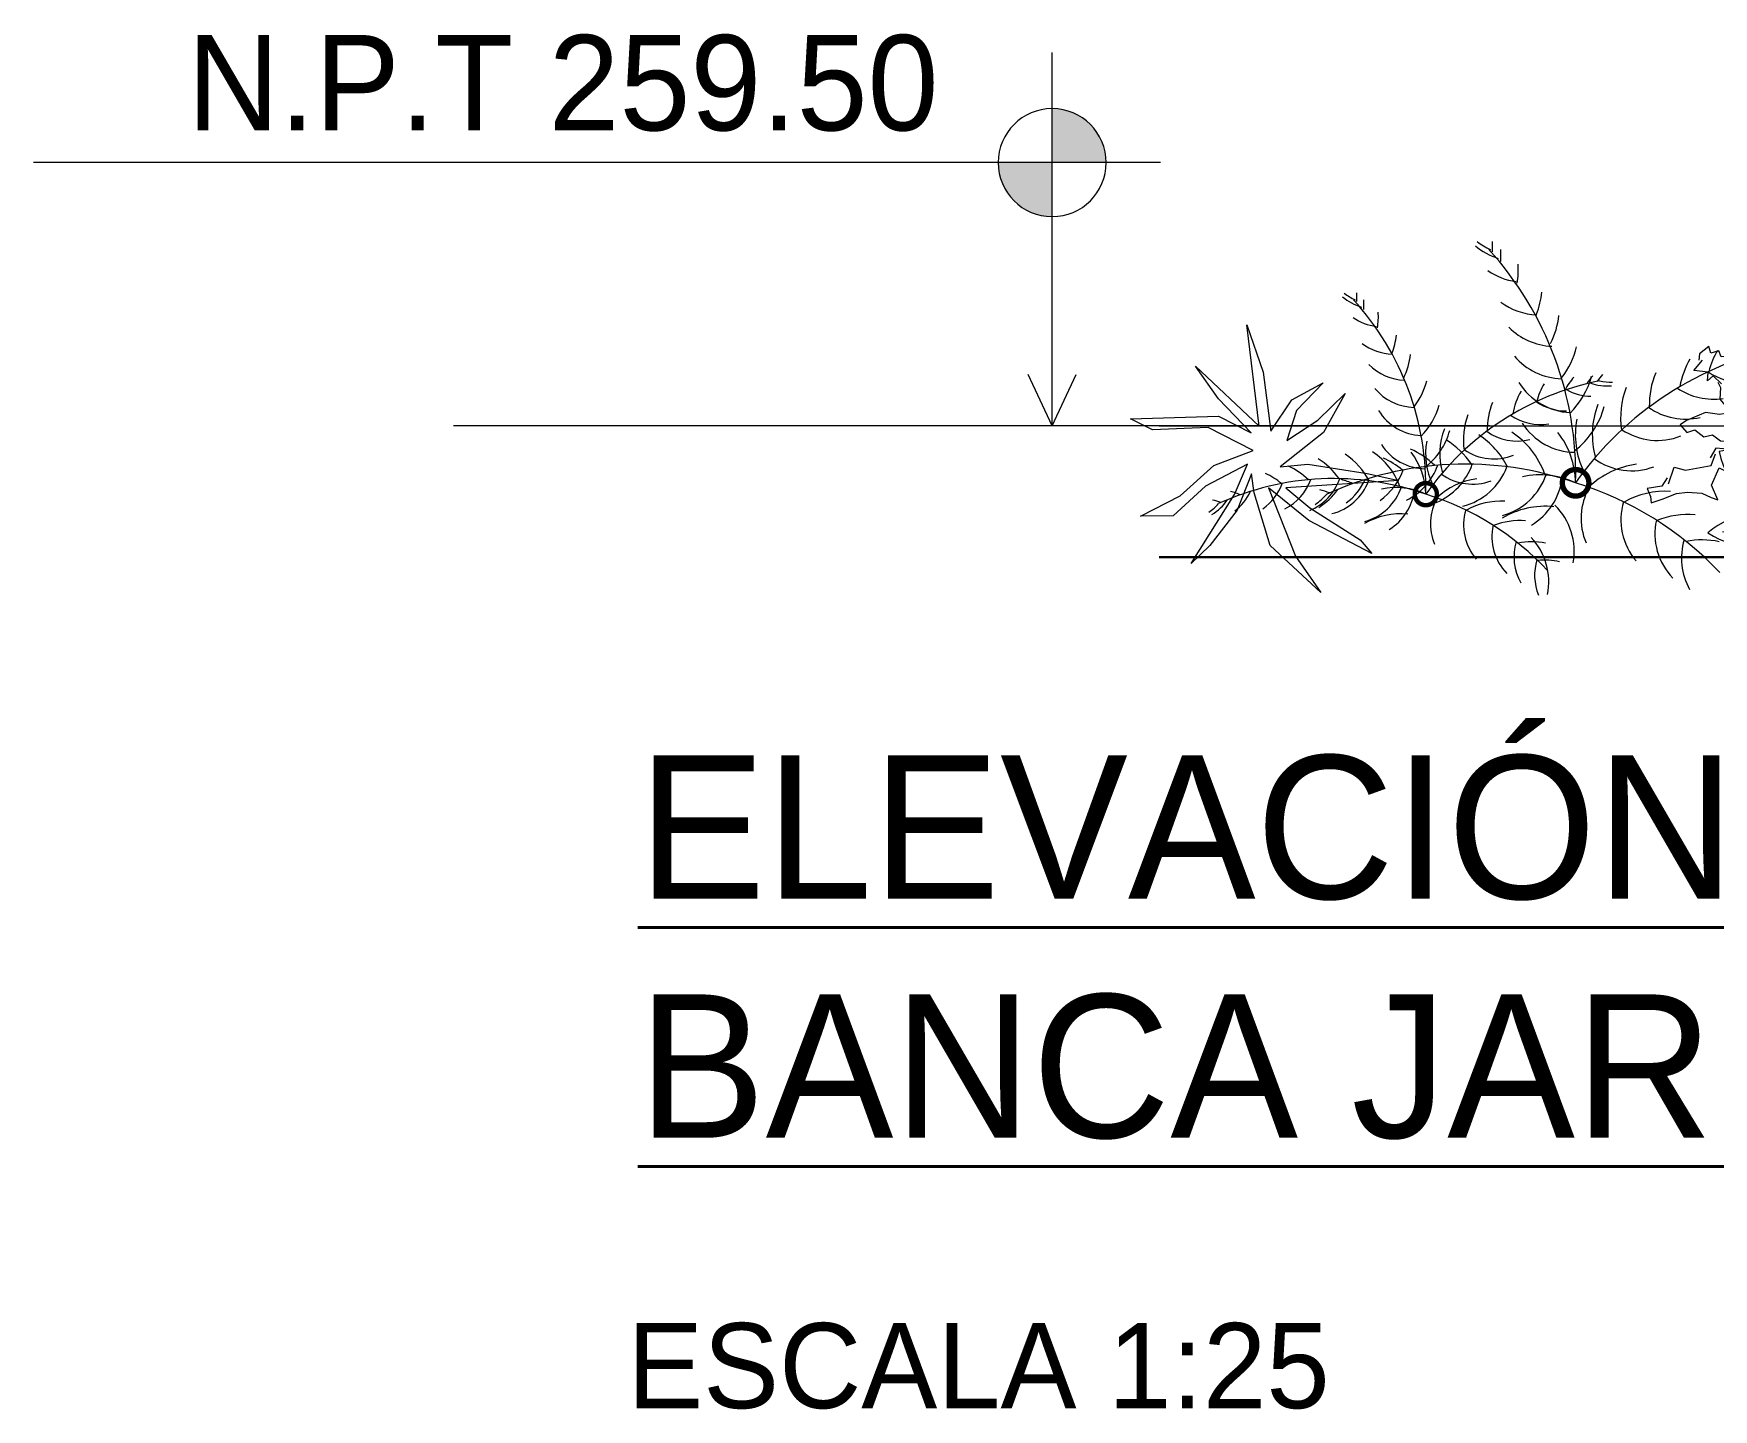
# Model space of a CAD drawing. Header units: millimetres. Extents: x 8.3 to 26.8, y 5.8 to 17.5.
# Drawn here: x 22.354 to 24.275, y 6.188 to 7.76 of the extents above; entities that cross this region are included whole.
import ezdxf

# ---------------------------------------------------------------- set-up
doc = ezdxf.new("R2010")
doc.units = ezdxf.units.MM
doc.linetypes.add('ACAD-TOPOGRAFIA FINAL AMBO 005$0$DASHED2', pattern=[0.375, 0.25, -0.125])
doc.linetypes.add('ACAD_ISO03W100', pattern=[30, 12, -18])
for name, color, linetype, lineweight in [('0_COTAS 1', 1, 'Continuous', 15), ('0_TEXTOS 1', 7, 'Continuous', 40), ('0_TEXTOS 3', 144, 'Continuous', 20), ('Arborizacion', 76, 'Continuous', 0), ('G-ANNO-DIMS', 111, 'Continuous', 9), ('G-ANNO-TEXT', 231, 'Continuous', 9), ('LPROYECCION', 7, 'ACAD_ISO03W100', 5)]:
    doc.layers.add(name, color=color, linetype=linetype, lineweight=lineweight)
doc.styles.add('Agency FB', font='', dxfattribs={"height": 0.13})
doc.styles.add('Agency FB_5', font='', dxfattribs={"height": 0.004})
doc.styles.get('Agency FB').set_extended_font_data('Agency FB')
doc.styles.get('Agency FB_5').set_extended_font_data('Agency FB')

# ---------------------------------------------------------------- blocks, each defined once
blk = doc.blocks.new('47')
at = {"color": 3, "lineweight": 0, "true_color": 0x1fff1f}
for p, q in [((1710.141078472402, 123.247563167649), (1710.136681237918, 123.2422941170645)), ((1710.142807033918, 123.2414859252599), (1710.141078472402, 123.247563167649)), ((1710.170554436053, 123.2460577788669), (1710.16052945091, 123.2457264612265)), ((1710.16052945091, 123.2457264612265), (1710.16091924818, 123.2445994342053)), ((1710.166457317236, 123.2381075081391), (1710.170554436053, 123.2460577788669)), ((1710.133633960111, 123.2322690995456), (1710.125450811743, 123.23683445926)), ((1710.136681237918, 123.2422941170645), (1710.134037408571, 123.2358843614107)), ((1710.14706739069, 123.2364971530883), (1710.142807033918, 123.2414859252599)), ((1710.15226290413, 123.2398359237045), (1710.14706739069, 123.2364971530883)), ((1710.15272989782, 123.2445520334325), (1710.15226290413, 123.2398359237045)), ((1710.16091924818, 123.2445994342053), (1710.15272989782, 123.2445520334325)), ((1710.080410692637, 123.2287120330606), (1710.07844672232, 123.2340881168854)), ((1710.324612961747, 123.1567664347855), (1710.336721876756, 123.2007728606291)), ((1710.315800369885, 123.1531788531965), (1710.278818016571, 123.1847701038865)), ((1710.331298035161, 123.1495118901239), (1710.370131082982, 123.1607838827241)), ((1710.310707417503, 123.1438365676012), (1710.273563455767, 123.1382652723242)), ((1710.326685370111, 123.1412674816785), (1710.351209668736, 123.1152323108217)), ((1710.318796264587, 123.1381811756815), (1710.304656796183, 123.1056301511674)), ((1710.38478986249, 123.1120308100817), (1710.382708955384, 123.0884643524858))]:
    blk.add_line(p, q, dxfattribs=at)
at = {"color": 99, "lineweight": 0, "true_color": 0x256f25}
for p, q in [((1710.058992043365, 123.235860100515), (1710.058497658444, 123.2317953277133)), ((1710.064902356148, 123.2403271585278), (1710.058992043365, 123.235860100515)), ((1710.066026929928, 123.2361690009169), (1710.064902356148, 123.2403271585278)), ((1710.071117866126, 123.2376945643984), (1710.066026929928, 123.2361690009169)), ((1710.072527627559, 123.2339747680785), (1710.071117866126, 123.2376945643984)), ((1710.125450811743, 123.23683445926), (1710.115364163184, 123.2303525781028)), ((1710.134037408571, 123.2358843614107), (1710.133633960111, 123.2322690995456)), ((1710.161944267535, 123.2308309619591), (1710.166738791272, 123.235102511163)), ((1710.171347795357, 123.2316529536627), (1710.166457317236, 123.2381075081391)), ((1710.166738791272, 123.235102511163), (1710.171347795357, 123.2316529536627)), ((1710.07844672232, 123.2340881168854), (1710.072527627559, 123.2339747680785)), ((1710.115364163184, 123.2303525781028), (1710.080410692637, 123.2287120330606)), ((1710.142822196212, 123.2180947255989), (1710.144884382659, 123.2268121084425)), ((1710.144884382659, 123.2268121084425), (1710.147991578797, 123.2209802365278)), ((1710.156319161612, 123.2200450343162), (1710.156336523659, 123.2282306386837)), ((1710.156336523659, 123.2282306386837), (1710.161944267535, 123.2308309619591)), ((1710.125695095275, 123.2095316631936), (1710.131372511211, 123.2212241930246)), ((1710.131372511211, 123.2212241930246), (1710.137524515987, 123.2174907054876)), ((1710.137524515987, 123.2174907054876), (1710.142822196212, 123.2180947255989)), ((1710.152326620035, 123.213907970723), (1710.145274328638, 123.2054134687122)), ((1710.147991578797, 123.2209802365278), (1710.156319161612, 123.2200450343162)), ((1710.152620579255, 123.2066140301198), (1710.152326620035, 123.213907970723)), ((1710.128955432675, 123.2063548377812), (1710.125695095275, 123.2095316631936)), ((1710.134333999358, 123.2094881247464), (1710.128955432675, 123.2063548377812)), ((1710.134938062255, 123.2041904417626), (1710.134333999358, 123.2094881247464)), ((1710.139119900239, 123.2012203631354), (1710.134938062255, 123.2041904417626)), ((1710.145274328638, 123.2054134687122), (1710.139119900239, 123.2012203631354)), ((1710.154194781919, 123.1989863350833), (1710.152620579255, 123.2066140301198)), ((1710.15887349044, 123.2012503886916), (1710.154194781919, 123.1989863350833)), ((1710.160189867065, 123.1959116336706), (1710.15887349044, 123.2012503886916)), ((1710.166588397911, 123.1964521513372), (1710.160189867065, 123.1959116336706)), ((1710.167913429768, 123.2002741116841), (1710.166588397911, 123.1964521513372)), ((1710.174791396702, 123.2012417982103), (1710.167913429768, 123.2002741116841)), ((1710.170679382247, 123.19303251347), (1710.174791396702, 123.2012417982103)), ((1710.176543713753, 123.187691305208), (1710.170679382247, 123.19303251347)), ((1710.170661974655, 123.184846869075), (1710.176543713753, 123.187691305208)), ((1710.176863836203, 123.1774720288453), (1710.170661974655, 123.184846869075)), ((1710.111012833927, 123.1712647526955), (1710.11057689626, 123.1794765334627)), ((1710.11057689626, 123.1794765334627), (1710.118590701809, 123.1731016698198)), ((1710.118590701809, 123.1731016698198), (1710.125468681911, 123.1774479918203)), ((1710.144013087848, 123.1722849571781), (1710.147113922874, 123.1787333447971)), ((1710.147113922874, 123.1787333447971), (1710.152640767123, 123.1754257657444)), ((1710.152640767123, 123.1754257657444), (1710.149348126494, 123.1701579327494)), ((1710.167131549904, 123.1709513672152), (1710.169116595885, 123.1772042460253)), ((1710.169116595885, 123.1772042460253), (1710.176863836203, 123.1774720288453)), ((1710.066498320923, 123.1531061033767), (1710.07122057065, 123.1640091038533)), ((1710.07122057065, 123.1640091038533), (1710.077604195448, 123.160912014819)), ((1710.119558355958, 123.1696022983332), (1710.111012833927, 123.1712647526955)), ((1710.152492681052, 123.1615950162945), (1710.143618410955, 123.1609373934187)), ((1710.149348126494, 123.1701579327494), (1710.156275982576, 123.1641056711357)), ((1710.158675887802, 123.1505177637577), (1710.152492681052, 123.1615950162945)), ((1710.156275982576, 123.1641056711357), (1710.159231133189, 123.1714070905539)), ((1710.159231133189, 123.1714070905539), (1710.165342023142, 123.1669612920485)), ((1710.165342023142, 123.1669612920485), (1710.171426819508, 123.1620621455251)), ((1710.171426819508, 123.1620621455251), (1710.167131549904, 123.1709513672152)), ((1710.035283925692, 123.152632655821), (1710.026102037533, 123.1511481347596)), ((1710.026102037533, 123.1511481347596), (1710.028080903487, 123.1460310649473)), ((1710.038572070094, 123.1577181392724), (1710.035283925692, 123.152632655821)), ((1710.070523344055, 123.1440375744352), (1710.066498320923, 123.1531061033767)), ((1710.167120503423, 123.1504854632866), (1710.158675887802, 123.1505177637577)), ((1710.028080903487, 123.1460310649473), (1710.028569118793, 123.142104481815)), ((1710.028569118793, 123.142104481815), (1710.035525574898, 123.1444321130299)), ((1710.035525574898, 123.1444321130299), (1710.044567967468, 123.1480037909031)), ((1710.044567967468, 123.1480037909031), (1710.051434739211, 123.1487771862098)), ((1710.051434739211, 123.1487771862098), (1710.060306523692, 123.1482654496517)), ((1710.060306523692, 123.1482654496517), (1710.066248081235, 123.145388739906)), ((1710.066248081235, 123.145388739906), (1710.070523344055, 123.1440375744352)), ((1710.133648370151, 123.142410424691), (1710.138146481428, 123.1494279596172)), ((1710.138146481428, 123.1494279596172), (1710.144830232304, 123.1470282431278)), ((1710.379740257108, 123.124909306691), (1710.365451679215, 123.14122460343)), ((1710.388669710838, 123.1276783584531), (1710.400651866173, 123.1466732658478)), ((1710.393477752243, 123.1206223455557), (1710.415861556089, 123.1207018035985)), ((1710.358050685983, 123.1123655714773), (1710.377961583782, 123.1174765779192)), ((1710.391036803199, 123.1143243668553), (1710.404793068456, 123.1010121208584))]:
    blk.add_line(p, q, dxfattribs=at)
at = {"color": 97, "lineweight": 0, "true_color": 0x339933}
for p, q in [((1710.187129300251, 123.1975495684551), (1710.221803460124, 123.1409057674894)), ((1710.272708334628, 123.1944897072252), (1710.234757962988, 123.1401638194029)), ((1710.124350668711, 123.1420753386423), (1710.13645958372, 123.1860817644859)), ((1710.115538076849, 123.1384877570533), (1710.078555723535, 123.1700790077433)), ((1710.131035742125, 123.1348207939807), (1710.169868789947, 123.1460927865809)), ((1710.165640074277, 123.1150840953214), (1710.217866057326, 123.1307555687626)), ((1710.110445124468, 123.129145471458), (1710.073301162731, 123.123574176181)), ((1710.126423077076, 123.1265763855353), (1710.150947375701, 123.1005412146785)), ((1710.223802736647, 123.0744191343748), (1710.226978261529, 123.1212306034765)), ((1710.273914456362, 123.1096331127006), (1710.23428720894, 123.127589881282))]:
    blk.add_line(p, q, dxfattribs=at)
at = {"color": 3, "lineweight": 0, "true_color": 0x1fff1f}
blk.add_lwpolyline([(1709.822361899206, 123.2174813306466), (1709.805560103958, 123.2000408975517), (1709.799475032775, 123.1812183061012), (1709.818960922507, 123.1939822571626), (1709.836056880261, 123.2107333574647), (1709.822464245023, 123.1863267276807), (1709.795307640332, 123.1646291270444), (1709.812706967264, 123.1663869226843), (1709.84988981995, 123.1604922329368), (1709.869836496607, 123.1561893587911), (1709.798805229691, 123.1515504657763), (1709.81395484292, 123.1389524947531), (1709.845536343976, 123.1188609154933), (1709.852869290814, 123.1102490790126), (1709.813307972464, 123.1309771815734), (1709.787951760866, 123.1515484363799), (1709.804984653893, 123.1086450870325), (1709.820921355853, 123.0856795132852), (1709.789030752461, 123.1153412654208), (1709.779010237623, 123.1483566875909), (1709.777267176101, 123.1603191500113), (1709.768145302484, 123.1375083946218), (1709.751043611573, 123.1153341625334), (1709.739380121389, 123.1040072087159), (1709.766559658708, 123.1473973364974), (1709.774719826376, 123.1663798197968), (1709.748210092141, 123.1526575323402), (1709.727919914207, 123.133991788644), (1709.707489517998, 123.1336689608516), (1709.732402142142, 123.1464339266111), (1709.753490875122, 123.1655783311559), (1709.778240348363, 123.1749936856739), (1709.750004752077, 123.1895032559966), (1709.715048680466, 123.1880611852618), (1709.701169875521, 123.1949172554991), (1709.756556343341, 123.1966821540264), (1709.776975273236, 123.1861587182462), (1709.756567809655, 123.207528417599), (1709.742065066882, 123.2281017018019), (1709.782087172157, 123.190306774034), (1709.774333570493, 123.2539473582261), (1709.784517236234, 123.2242815472975), (1709.789425852152, 123.1871180693397), (1709.802534767837, 123.2068989971854)], close=True, dxfattribs=at)
for points in [[(1710.420128649693, 123.1221493743499), (1710.41640193249, 123.130545808779), (1710.421124182217, 123.1414488092555), (1710.427507807016, 123.1383517202213), (1710.431402041374, 123.1303952370914), (1710.438018554223, 123.1302084998486), (1710.441503019662, 123.1275385472984), (1710.450917815078, 123.1251761892298), (1710.457216645548, 123.1363780477563), (1710.457109615067, 123.1300168857409), (1710.462961491006, 123.125585982873), (1710.471521954221, 123.1241825825504), (1710.472879435258, 123.1161775458097), (1710.47807491908, 123.1228949546588), (1710.483551981718, 123.1198501300932), (1710.488050092996, 123.1268676650194), (1710.494733843871, 123.1244679485301), (1710.497421349964, 123.1158664028686), (1710.507862265991, 123.1155239959612), (1710.511017983364, 123.1105339661729), (1710.512874728946, 123.1190682930144), (1710.519055323334, 123.1203361056176), (1710.517024114991, 123.1279251686889), (1710.508579499369, 123.1279574691599), (1710.50239629262, 123.1390347216968), (1710.493522022522, 123.1383770988209), (1710.486661407226, 123.1422164239741), (1710.483760957874, 123.1471267953046), (1710.479135806572, 123.1412861117964), (1710.476909124554, 123.1466124112518), (1710.469461967527, 123.1470420037354), (1710.460916445495, 123.1487044580977), (1710.460480507828, 123.156916238865), (1710.468494313376, 123.1505413752221), (1710.475372293479, 123.1548876972225), (1710.481864251921, 123.1570471708315), (1710.485757228662, 123.1501953271012), (1710.488012510704, 123.1532489204743), (1710.493916699416, 123.1497246625804), (1710.497017534442, 123.1561730501994), (1710.502544378691, 123.1528654711466), (1710.499251738062, 123.1475976381516), (1710.506179594143, 123.141545376538), (1710.509134744757, 123.1488467959562), (1710.51524563471, 123.1444009974507), (1710.521330431076, 123.1395018509273), (1710.517035161472, 123.1483910726175), (1710.519020207453, 123.1546439514276), (1710.526767447771, 123.1549117342475), (1710.520565586223, 123.1622865744773), (1710.52644732532, 123.1651310106103), (1710.520582993815, 123.1704722188722), (1710.52469500827, 123.1786815036125), (1710.517817041336, 123.1777138170863), (1710.516492009479, 123.1738918567394), (1710.510093478633, 123.1733513390729), (1710.508777102008, 123.1786900940939), (1710.504098393487, 123.1764260404855), (1710.502524190823, 123.1840537355221), (1710.502230231603, 123.1913476761252), (1710.495177940206, 123.1828531741145), (1710.489023511807, 123.1786600685376), (1710.484841673823, 123.1816301471649), (1710.484237610926, 123.1869278301487), (1710.478859044243, 123.1837945431835), (1710.475598706844, 123.1869713685958), (1710.48127612278, 123.1986638984268), (1710.487428127555, 123.1949304108898), (1710.49272580778, 123.1955344310012), (1710.494787994227, 123.2042518138448), (1710.497895190364, 123.1984199419301), (1710.50622277318, 123.1974847397184), (1710.506240135227, 123.205670344086), (1710.511847879103, 123.2082706673613), (1710.516642402841, 123.2125422165652), (1710.521251406925, 123.2090926590649), (1710.516360928804, 123.2155472135413), (1710.520458047621, 123.2234974842691), (1710.510433062478, 123.2231661666287), (1710.510822859748, 123.2220391396075), (1710.502633509388, 123.2219917388347), (1710.502166515698, 123.2172756291068), (1710.496971002258, 123.2139368584906), (1710.492710645486, 123.2189256306621), (1710.49098208397, 123.2250028730512), (1710.486584849486, 123.2197338224668), (1710.483941020139, 123.213324066813), (1710.483537571679, 123.2097088049479), (1710.475354423311, 123.2142741646622), (1710.470158867086, 123.2109353968047), (1710.470263454737, 123.2161271966277), (1710.463928415925, 123.2133089368943), (1710.462328122433, 123.220483326699), (1710.466983120964, 123.2302206709477), (1710.476221022342, 123.232676559776), (1710.481181204901, 123.2319356164082), (1710.476145031956, 123.2358646099955), (1710.476118868726, 123.2387899457551), (1710.485108951282, 123.2414550214404), (1710.480006787517, 123.2431137621863), (1710.481139984154, 123.2514949153902), (1710.467991698443, 123.2477052258974), (1710.467017877435, 123.2432132842359), (1710.461255669929, 123.2458197447517), (1710.457367748379, 123.2414958855345), (1710.457766327626, 123.2360151493073), (1710.453567055192, 123.2341782645587), (1710.457321799477, 123.2283090238128), (1710.453456265549, 123.2243737042486), (1710.446015350541, 123.2294160116747), (1710.447336636406, 123.2331732092013), (1710.440630455123, 123.2351843887963), (1710.437880755784, 123.2314446180684), (1710.433752445403, 123.2342167050288), (1710.43330159893, 123.2387908363093), (1710.43002383749, 123.240539291034), (1710.426673871683, 123.2455405132538), (1710.421219304204, 123.2422166838198), (1710.422524442853, 123.236683640338), (1710.418043696381, 123.2378517525654), (1710.419086152946, 123.2288902864812), (1710.426016429892, 123.2307645751954), (1710.430329051133, 123.2266823651845), (1710.426617996763, 123.2209189400894), (1710.432275627027, 123.216499272439), (1710.436303060615, 123.211978701137), (1710.442167402531, 123.2100160855634), (1710.448158806436, 123.2001194304365), (1710.438837393071, 123.2041007044202), (1710.436959393499, 123.2075876658859), (1710.430314304205, 123.2061517384629), (1710.428350333888, 123.2115278222877), (1710.422431239128, 123.2114144734808), (1710.421021477695, 123.2151342698006), (1710.415930541496, 123.2136087063191), (1710.414805967715, 123.2177668639301), (1710.408895654932, 123.2132998059173), (1710.408401270012, 123.2092350331155)], [(1710.420330847952, 123.1953456848726), (1710.421965632557, 123.1920793425654), (1710.421536040074, 123.1846321855386), (1710.424953297103, 123.1807965740019), (1710.432321978127, 123.1823856723039), (1710.439665732716, 123.1790382815894), (1710.442304685198, 123.1729734892486), (1710.434987053812, 123.1733955897481), (1710.428137644116, 123.180807798809), (1710.426749109814, 123.1758849878406), (1710.421440234399, 123.1750866765097), (1710.412670541542, 123.1762422607686), (1710.400753938013, 123.1712770202605), (1710.396761406846, 123.1685185493557), (1710.400773944796, 123.1637389640412), (1710.405879822177, 123.1655235815625), (1710.411537409656, 123.1611039166708), (1710.417066709904, 123.1623443352848), (1710.42210288009, 123.1584152989115), (1710.429096737402, 123.1580118828276), (1710.428809093749, 123.1530255238697), (1710.419110368297, 123.1538448812475), (1710.41558236717, 123.1478759725014)]]:
    blk.add_lwpolyline(points, dxfattribs=at)
at = {"color": 99, "lineweight": 0, "true_color": 0x256f25}
for points in [[(1710.072871217853, 123.2168808323862), (1710.067560886212, 123.2219192146731), (1710.063978424259, 123.2187959207566), (1710.064323022238, 123.2241405352421), (1710.055387109386, 123.2253875228192), (1710.060868532143, 123.2317426556361)], [(1710.070427236384, 123.2179059794704), (1710.072062020989, 123.2146396371631), (1710.071632428506, 123.2071924801363), (1710.075049685535, 123.2033568685997), (1710.082418366559, 123.2049459669017), (1710.089762121148, 123.2015985761872), (1710.09240107363, 123.1955337838463), (1710.085083442244, 123.1959558843459), (1710.078234032548, 123.2033680934068), (1710.076845498246, 123.1984452824383), (1710.071536622831, 123.1976469711074), (1710.062766929974, 123.1988025553663), (1710.050850326445, 123.1938373148583), (1710.046857795278, 123.1910788439534), (1710.050870333229, 123.1862992586389), (1710.055976210609, 123.1880838761602), (1710.061633798088, 123.1836642112685), (1710.067163098337, 123.1849046298826), (1710.072199268522, 123.1809755935093), (1710.079193125834, 123.1805721774253), (1710.078905482181, 123.1755858184674), (1710.069206756729, 123.1764051758452), (1710.065678755601, 123.1704362670992)], [(1710.114933686796, 123.2230815509292), (1710.114292862998, 123.2025967903539)], [(1710.422774829421, 123.1943205377885), (1710.41746449778, 123.1993589200753), (1710.413882035826, 123.1962356261589), (1710.414226633805, 123.2015802406444), (1710.405290720954, 123.2028272282215), (1710.410772143711, 123.2091823610383)], [(1710.464837298364, 123.2005212563315), (1710.464196474566, 123.1800364957561)], [(1710.092389666548, 123.1888032398252), (1710.08953426888, 123.1782838389561)], [(1710.039511366267, 123.1539588602487), (1710.043006471543, 123.1644672191013), (1710.050215721201, 123.1626606784734), (1710.066187331304, 123.1656560108594), (1710.068905921215, 123.1728601173465)], [(1710.442293278116, 123.1662429452274), (1710.439437880448, 123.1557235443584)], [(1710.402822920334, 123.1406074175022), (1710.416090942872, 123.1430957162616), (1710.418809532782, 123.1502998227487)], [(1710.384956240355, 123.1300349653063), (1710.38215318911, 123.1295817700008)], [(1710.378259991536, 123.121255187817), (1710.378472730361, 123.1195441872173), (1710.381484033966, 123.1205517698374)], [(1710.384680842249, 123.1216214223493), (1710.38470661981, 123.1216300475248)], [(1710.390848897139, 123.1240125638756), (1710.394471579035, 123.1254434963054), (1710.401338350779, 123.126216891612), (1710.41021013526, 123.1257051550539), (1710.411736642541, 123.1249660696642)]]:
    blk.add_lwpolyline(points, dxfattribs=at)
for points in [[(1710.113253028836, 123.1943309475239), (1710.110431023112, 123.2006012235157), (1710.107403606138, 123.2033098052726), (1710.106758468445, 123.2078951317432), (1710.103869286686, 123.2096211533016), (1710.100179337596, 123.2121080526085), (1710.109596546226, 123.2142936949654), (1710.110105872328, 123.218617521807), (1710.106002437944, 123.2229475506402), (1710.111688625447, 123.2269077785769), (1710.115338757358, 123.2226038833574), (1710.120987605646, 123.2225379249129), (1710.123457142905, 123.2180422696351), (1710.117718688175, 123.2131754367518), (1710.115951581411, 123.2061953057911), (1710.117154598818, 123.2033970528414), (1710.112531903516, 123.202104367)], [(1710.463156640405, 123.1717706529261), (1710.460334634679, 123.178040928918), (1710.457307217706, 123.1807495106748), (1710.456662080012, 123.1853348371454), (1710.453772898253, 123.1870608587039), (1710.450082949164, 123.1895477580108), (1710.459500157793, 123.1917334003677), (1710.460009483895, 123.1960572272092), (1710.455906049513, 123.2003872560425), (1710.461592237015, 123.2043474839792), (1710.465242368925, 123.2000435887596), (1710.470891217214, 123.1999776303152), (1710.473360754473, 123.1954819750374), (1710.467622299743, 123.190615142154), (1710.465855192978, 123.1836350111933), (1710.467058210386, 123.1808367582436), (1710.462435515084, 123.1795440724023)], [(1710.092839467297, 123.1918700007459), (1710.094001367123, 123.1883593940417), (1710.088628956887, 123.1898388275363), (1710.085425997861, 123.1861251876635), (1710.086565510065, 123.1822260413063), (1710.08664150045, 123.1790379910868), (1710.093362620156, 123.1772858227457), (1710.097587996588, 123.1829546482007), (1710.09555682062, 123.187165115825), (1710.09869131362, 123.190817736111)], [(1710.442743078865, 123.1693097061481), (1710.44390497869, 123.165799099444), (1710.438532568455, 123.1672785329386), (1710.435329609429, 123.1635648930657), (1710.436469121632, 123.1596657467085), (1710.436545112019, 123.156477696489), (1710.443266231726, 123.1547255281479), (1710.447491608156, 123.1603943536029), (1710.445460432188, 123.1646048212272), (1710.448594925188, 123.1682574415132)]]:
    blk.add_lwpolyline(points, close=True, dxfattribs=at)
for points, const_width in [([(1709.972691004177, 123.1552230008853, 1), (1709.989356737682, 123.15414846537, 1)], 0.0033400676631297), ([(1709.879905266969, 123.1479968142029, 1), (1709.893793378222, 123.1471013679401, 1)], 0.0027833897192748)]:
    blk.add_lwpolyline(points, format="xyb", close=True, dxfattribs=dict(at, const_width=const_width))
for centre, radius, start, end in [((1709.944115862073, 123.3340867061607), 0.04007353468139, 229.3542990159657, 252.916974754845), ((1709.943847149412, 123.3378936273383), 0.04007353468139, 231.8947925220335, 245.9257661431351), ((1709.770845352031, 123.1600257832203), 0.210246345845497, 358.5445871243189, 42.24356335578471), ((1709.875930792948, 123.3031055051533), 0.0528516111513528, 356.6145010463355, 3.635434496629769), ((1709.881236377704, 123.2980700671332), 0.0528516111513528, 355.4674769561048, 3.635434496629769), ((1709.948873924968, 123.3209023454223), 0.04007353468139, 235.0048782555433, 262.5030043727847), ((1709.892152857926, 123.2887347140503), 0.0528516111513528, 350.7271450170704, 3.635434496629769), ((1709.711700556846, 123.1519991328154), 0.1752052882045808, 358.5445871243189, 42.24356335578471), ((1709.907375637787, 123.2805681487677), 0.0528516111513528, 337.9750971249497, 353.5383244455146), ((1709.918055355061, 123.2659111832641), 0.0528516111513528, 333.4241829395012, 353.4661974493629), ((1709.967641342529, 123.2805927677542), 0.04007353468139, 224.5728538223305, 267.7149896397959), ((1709.833533085754, 123.2402912852959), 0.044043009292794, 333.4241829395012, 353.4661974493629), ((1709.930409600689, 123.2530377937188), 0.0528516111513528, 322.1906172717198, 345.9832270332255), ((1710.115975892941, 123.2114725776214), 0.0528516111513528, 149.941293928465, 165.5045212490299), ((1709.874854741978, 123.2525259390376), 0.0333946122344917, 224.5728538223305, 267.7149896397959), ((1709.973177485392, 123.2602024625904), 0.04007353468139, 220.1130653271528, 268.7667630968408), ((1709.880310667982, 123.2354796989571), 0.0333946122344917, 220.1130653271528, 268.7667630968408), ((1709.844670764062, 123.2295091415641), 0.044043009292794, 322.1906172717198, 345.9832270332255), ((1710.030255048766, 123.0468927911367), 0.1752052882045808, 101.2360550182, 144.935031249668), ((1709.979375670073, 123.2389063768286), 0.04007353468139, 211.9114432660882, 267.2752606971869), ((1709.999309340939, 123.194871461483), 0.044043009292794, 149.941293928465, 165.5045212490299), ((1710.01355409783, 123.1927913051067), 0.044043009292794, 139.8441838773466, 152.7524733569148), ((1709.940191300014, 123.2359204645988), 0.0528516111513528, 314.9603357071744, 344.4417665400897), ((1710.025494536964, 123.193629487992), 0.044043009292794, 139.8441838773466, 148.0121414178768), ((1710.00124538575, 123.2489334279731), 0.0333946122344917, 250.5626436191314, 274.1253193580353), ((1710.031544904289, 123.1943705763367), 0.044043009292794, 139.8441838773466, 146.865117327647), ((1710.003313287055, 123.2513496785955), 0.0333946122344917, 257.5538522308568, 271.5848258519633), ((1710.06218226681, 123.195669818122), 0.0528516111513528, 159.037851833884, 188.5192826668057), ((1710.080229954192, 123.2036049033808), 0.0528516111513528, 157.4963913407528, 181.2890011022559), ((1709.852822180167, 123.2152447006308), 0.044043009292794, 314.9603357071744, 344.4417665400897), ((1709.969521058648, 123.1883150662825), 0.044043009292794, 157.4963913407528, 181.2890011022559), ((1709.975149300657, 123.2332513009682), 0.0333946122344917, 235.564816421607, 270.4374076010398), ((1709.991520450508, 123.2424634414794), 0.0333946122344917, 240.9766140011832, 268.4747401184444), ((1710.044386346227, 123.1849755746843), 0.0528516111513528, 158.931238361003, 195.6304782946189), ((1709.885475821883, 123.2177329608223), 0.0333946122344917, 211.9114432660882, 267.2752606971869), ((1709.954481319164, 123.1817024952335), 0.044043009292794, 159.037851833884, 188.5192826668057), ((1709.958961345686, 123.2247751533762), 0.0333946122344917, 235.7646287341783, 278.906764551646), ((1709.948128669112, 123.2167355798224), 0.0528516111513528, 307.8491400793549, 344.5483800129752), ((1710.033701222565, 123.1849387012753), 0.0528516111513528, 169.2824434526238, 206.0213009974901), ((1710.050123505066, 123.2348142956057), 0.04007353468139, 234.7128552771377, 283.3665530468195), ((1709.859436654415, 123.1992572966504), 0.044043009292794, 307.8491400793549, 344.5483800129752), ((1709.939651385345, 123.172790625702), 0.044043009292794, 158.931238361003, 195.6304782946189), ((1709.89119875575, 123.1406205588407), 0.0528516111513528, 27.17332187474211, 56.65475270764591), ((1709.944432351043, 123.2143228931365), 0.0333946122344917, 234.7128552771377, 283.3665530468195), ((1709.911891280731, 123.1423179220909), 0.0528516111513528, 20.06212624692021, 56.76136618053185), ((1709.981087643647, 123.213929417093), 0.04007353468139, 212.9477919586759, 269.3544731906383), ((1709.928177806464, 123.1539200492508), 0.0528516111513528, 0.8300974824288635, 37.83505173641604), ((1709.886902466528, 123.1969188277093), 0.0333946122344917, 212.9477919586759, 269.3544731906383), ((1709.855508659287, 123.1277615608072), 0.0528516111513528, 45.63716910707103, 65.67918361693368), ((1709.842810935542, 123.1469110211741), 0.044043009292794, 0.8300974824288635, 37.83505173641604), ((1709.871911549416, 123.1365354309712), 0.0528516111513528, 34.4036034392975, 58.19621320080482), ((1709.929720161522, 123.2031346399777), 0.0333946122344917, 236.2043576768041, 291.5681751079027), ((1709.911733854462, 122.9561853060265), 0.210246345845497, 70.75757329189494, 114.456549523338), ((1709.83496539633, 123.1763893978783), 0.04007353468139, 305.2551969405083, 340.1277881199435), ((1709.838289881808, 123.1220697508178), 0.0528516111513528, 50.18808329251128, 65.75131061309345), ((1709.856676376733, 123.1794621943842), 0.04007353468139, 296.7858399899016, 339.9279758073717), ((1709.878154073206, 123.1794476126773), 0.04007353468139, 292.3260514947313, 340.9797492644116), ((1709.900325595746, 123.1788439982524), 0.04007353468139, 284.1244294336598, 339.4882468647446), ((1710.026022184077, 123.113877679131), 0.0528516111513528, 97.20914873851964, 133.9480062833723), ((1710.016229052173, 123.202334587997), 0.04007353468139, 234.1251451833359, 290.5318264153193), ((1710.366373606165, 123.1002337429693), 0.0647382773350502, 78.69920173238883, 134.0895460399156), ((1710.336786443, 123.2012794865896), 0.0565506761486131, 254.4822607656522, 318.3767726526018), ((1709.829107642207, 122.9821320684872), 0.1752052882045808, 70.75757329189494, 114.456549523338), ((1709.839855760176, 123.1626811369011), 0.0333946122344917, 285.1607781262424, 341.5674593582054), ((1709.868206828633, 123.1076461577659), 0.044043009292794, 64.95820303544241, 101.9631572894344), ((1709.924347916886, 123.1135423794076), 0.044043009292794, 97.20914873851964, 133.9480062833723), ((1709.924631596025, 123.1728441881232), 0.04007353468139, 285.1607781262424, 341.5674593582054), ((1709.958652878174, 123.1068022131609), 0.0528516111513528, 64.95820303544241, 101.9631572894344), ((1709.932737274246, 123.1625280012604), 0.04007353468139, 300.9040083139252, 352.737349303476), ((1710.024550730345, 123.1323584158202), 0.04007353468139, 150.8819605239606, 202.7153015135052), ((1710.412164369826, 123.1250207360325), 0.0276663117258657, 105.3651649340927, 190.6537103720067), ((1710.368866691595, 123.1524911903754), 0.0359756796729939, 296.4787193539713, 358.7369005041241), ((1710.478895047438, 123.1021408216685), 0.0572559120806322, 32.03316170832929, 58.6502301254471), ((1709.846610492027, 123.1540843145154), 0.0333946122344917, 300.9040083139252, 352.737349303476), ((1709.923121705442, 123.1289429933153), 0.0333946122344917, 150.8819605239606, 202.7153015135052), ((1709.933993722919, 123.0990880162131), 0.044043009292794, 86.57119791797732, 119.4453320706931), ((1709.96198535055, 123.0870853446733), 0.0528516111513528, 84.19023179993997, 120.8894717335488), ((1709.940078043024, 123.111869178691), 0.04007353468139, 349.2888836792464, 45.69556491121807), ((1710.049579139249, 123.1315757957999), 0.04007353468139, 163.7289238997706, 220.4385687665672), ((1710.037597151317, 123.0965324432975), 0.0528516111513528, 86.57119791797732, 119.4453320706931), ((1710.385052987559, 123.1446499327033), 0.0243610115400898, 173.3730351324963, 269.6566477663557), ((1710.352386516522, 123.1157484663822), 0.032824001674394, 8.628092033744913, 75.04923968736928), ((1710.443011167224, 123.0884383099461), 0.0572559120806322, 47.91192162216041, 65.89243153940241), ((1710.451276654195, 123.0911281619847), 0.0572559120806322, 45.63716910707103, 65.67918361693368), ((1710.460932336642, 123.0939320487637), 0.0572559120806322, 42.79867796147335, 65.41986764825367), ((1710.469046451834, 123.1006331879957), 0.0572559120806322, 34.4036034392975, 58.19621320080482), ((1709.870983888946, 123.0912154340262), 0.044043009292794, 84.19023179993997, 120.8894717335488), ((1709.943978712862, 123.1282908099651), 0.0333946122344917, 163.7289238997706, 220.4385687665672), ((1709.945671142765, 123.086866028291), 0.044043009292794, 84.96907970198433, 111.5861481191287), ((1710.070949174778, 123.122666643711), 0.04007353468139, 167.6443925422965, 224.2375968742917), ((1710.051610055131, 123.0818660577911), 0.0528516111513528, 84.96907970198433, 111.5861481191287), ((1710.424489724679, 123.0795714027129), 0.0572559120806322, 54.79840037477049, 68.76056350013627), ((1710.432622978592, 123.0849620344962), 0.0572559120806322, 50.18808329251128, 65.75131061309345), ((1710.441476664781, 123.1455297676226), 0.0434129959048392, 301.5182881957232, 340.53862573775), ((1710.452541681428, 123.1471371816932), 0.0434129959048392, 296.7858399899016, 339.9279758073717), ((1710.463799611231, 123.1474483426575), 0.0434129959048392, 294.3568822113225, 340.4172725501392), ((1710.47580918594, 123.147121384844), 0.0434129959048392, 292.3260514947313, 340.9797492644116), ((1710.488245259341, 123.1501533411036), 0.0434129959048392, 279.381712953137, 335.9749172851352), ((1709.961787075804, 123.1208665165576), 0.0333946122344917, 167.6443925422965, 224.2375968742917), ((1709.924073404493, 123.0926174017167), 0.04007353468139, 348.2525349866618, 43.61635241775384), ((1710.060464811076, 123.0659306390527), 0.0528516111513528, 78.19944217918022, 100.8206318659666), ((1710.353361702566, 123.148734725335), 0.0430227630378017, 253.5773482447309, 318.0484394767243), ((1710.374313489924, 123.0760487139357), 0.0456479808887761, 76.08603083655649, 113.8735653796288), ((1710.42185631232, 123.1324014518787), 0.0389406079031483, 198.716461373913, 256.3330464603964), ((1710.404363911614, 123.0890900597833), 0.0366257456756104, 57.94614996724899, 121.3841061809275), ((1710.404671496633, 123.1622492182625), 0.0462580937327858, 245.8436512981206, 294.4283795482551), ((1710.371191583575, 123.0777175872449), 0.0447553318489501, 22.11077298342406, 71.02857339987116), ((1710.405918474893, 123.0637901358195), 0.0572559120806322, 67.68046312367755, 75.84842066418727), ((1710.398146150468, 123.1405759096917), 0.0434129959048392, 306.2555492077347, 331.7692444337434), ((1710.413620228184, 123.0669585769415), 0.0572559120806322, 67.32828540872613, 75.84842066418727), ((1710.404749578983, 123.1411175747082), 0.0434129959048392, 307.2178644230991, 334.7159905403622), ((1710.419161002371, 123.0719616095497), 0.0572559120806322, 62.94013118463445, 75.84842066418727), ((1710.416007508786, 123.1414287356725), 0.0434129959048392, 309.1683294911137, 339.3852011042273), ((1710.429021452658, 123.1438083188118), 0.0434129959048392, 305.2551969405083, 340.1277881199435), ((1709.975692133574, 123.1080375515317), 0.0333946122344917, 163.2020372772975, 209.2624276160936), ((1710.385558705288, 123.1415552406255), 0.0434129959048392, 304.1077786895997, 318.1387523106944), ((1710.389574656005, 123.1405725830552), 0.0434129959048392, 301.5672851835137, 325.129960922431), ((1710.398968366507, 123.0599835759197), 0.0572559120806322, 68.8274872138879, 75.84842066418727), ((1709.988641415434, 123.096664140305), 0.0333946122344917, 163.0806840896798, 202.1010216317244), ((1709.961642124119, 123.0620073794687), 0.044043009292794, 77.72687828803045, 95.70738820527592)]:
    blk.add_arc(centre, radius, start, end, dxfattribs=at)
at = {"color": 3, "lineweight": 0, "true_color": 0x1fff1f}
for centre, radius, start, end in [((1709.856261143273, 123.2970390381102), 0.0333946122344917, 229.3542990159657, 252.916974754845), ((1709.856037216055, 123.3002114724249), 0.0333946122344917, 231.8947925220335, 245.9257661431351), ((1709.799440252335, 123.2712213706041), 0.044043009292794, 356.6145010463355, 3.635434496629769), ((1709.803861572965, 123.267025172254), 0.044043009292794, 355.4674769561048, 3.635434496629769), ((1709.958083170486, 123.3003272577556), 0.04007353468139, 233.0422107729386, 267.9148019523784), ((1709.860226195686, 123.2860520708282), 0.0333946122344917, 235.0048782555433, 262.5030043727847), ((1709.812958639817, 123.2592457113516), 0.044043009292794, 350.7271450170704, 3.635434496629769), ((1709.82463332136, 123.2525054232156), 0.044043009292794, 337.9750971249497, 353.5383244455146), ((1709.866889598609, 123.2689713473722), 0.0333946122344917, 233.0422107729386, 267.9148019523784), ((1710.153110742333, 123.033898173206), 0.210246345845497, 101.2360550182, 144.935031249668), ((1710.133069601211, 123.2089763899699), 0.0528516111513528, 139.8441838773466, 152.7524733569148), ((1710.14739812817, 123.2099822094322), 0.0528516111513528, 139.8441838773466, 148.0121414178768), ((1710.118299146714, 123.2763469374095), 0.04007353468139, 250.5626436191314, 274.1253193580353), ((1710.154658568961, 123.2108715154459), 0.0528516111513528, 139.8441838773466, 146.865117327647), ((1710.12078062828, 123.2792464381565), 0.04007353468139, 257.5538522308568, 271.5848258519633), ((1710.09867070153, 123.2060491701079), 0.0528516111513528, 150.0134209246095, 170.0554354344707), ((1710.086983844603, 123.2575283850037), 0.04007353468139, 235.564816421607, 270.4374076010398), ((1710.106629224423, 123.2685829536172), 0.04007353468139, 240.9766140011832, 268.4747401184444), ((1710.067558298637, 123.2473570078932), 0.04007353468139, 235.7646287341783, 278.906764551646), ((1709.984888348097, 123.1903519552217), 0.044043009292794, 150.0134209246095, 170.0554354344707), ((1710.375238493015, 123.1668039705014), 0.057352901663001, 130.4327977783718, 199.4417911202951), ((1710.295355250291, 123.1884880550147), 0.0488671177355172, 302.0290391974285, 26.51748119663922), ((1710.03246887764, 123.2213883918151), 0.04007353468139, 236.2043576768041, 291.5681751079027), ((1710.279072282714, 123.1473065792215), 0.0424689717176127, 0.18648879230574, 94.2475811904111), ((1709.811995059947, 123.1358281124991), 0.044043009292794, 27.17332187474211, 56.65475270764591), ((1709.829238830764, 123.1372425818742), 0.044043009292794, 20.06212624692021, 56.76136618053185), ((1709.930747115626, 123.1727598978612), 0.044043009292794, 169.2824434526238, 206.0213009974901), ((1710.322816249781, 123.1996532639558), 0.0522910052045342, 203.2749944892356, 268.2439728166885), ((1709.782253312894, 123.1251122808044), 0.044043009292794, 45.63716910707103, 65.67918361693368), ((1709.795922388002, 123.1324238392744), 0.044043009292794, 34.4036034392975, 58.19621320080482), ((1709.765133927097, 123.1656354783637), 0.0333946122344917, 305.2551969405083, 340.1277881199435), ((1709.767904331662, 123.1203691058133), 0.044043009292794, 50.18808329251128, 65.75131061309345), ((1709.783226410766, 123.1681961421186), 0.0333946122344917, 296.7858399899016, 339.9279758073717), ((1709.80112449116, 123.1681839906962), 0.0333946122344917, 292.3260514947313, 340.9797492644116), ((1709.798552968651, 123.1734025648722), 0.04007353468139, 301.5672851835137, 325.129960922431), ((1709.819600759943, 123.1676809786755), 0.0333946122344917, 284.1244294336598, 339.4882468647446), ((1709.820748881432, 123.1054511746134), 0.0528516111513528, 67.32828540872613, 75.84842066418727), ((1709.812560589861, 123.1739056340904), 0.04007353468139, 307.2178644230991, 334.7159905403622), ((1709.916186973632, 123.1872564701293), 0.0333946122344917, 234.1251451833359, 290.5318264153193), ((1709.919068780366, 122.9537750746383), 0.210246345845497, 43.4428453085402, 72.86173653554667), ((1710.301218990779, 123.0931591183915), 0.0579648293653168, 69.47643616996744, 129.3093295517463), ((1709.731701044504, 123.1639023412974), 0.0333946122344917, 304.1077786895997, 318.1387523106944), ((1709.734790237364, 123.1631464508587), 0.0333946122344917, 301.5672851835137, 325.129960922431), ((1709.74201616852, 123.1011549069082), 0.044043009292794, 68.8274872138879, 75.84842066418727), ((1709.753286831348, 123.1065202923097), 0.044043009292794, 67.32828540872613, 75.84842066418727), ((1709.746463255039, 123.1635656752071), 0.0333946122344917, 307.2178644230991, 334.7159905403622), ((1709.794845937219, 123.1743096333987), 0.04007353468139, 304.1077786895997, 318.1387523106944), ((1709.807224086038, 123.0990127121318), 0.0528516111513528, 68.8274872138879, 75.84842066418727), ((1709.83522008046, 122.9801235423304), 0.1752052882045808, 42.89698385960686, 72.86173653554667), ((1710.288411201146, 123.1716329099586), 0.0412606077609323, 234.5798361145452, 323.547234052347), ((1710.354413267099, 123.1035556686264), 0.0549968885827802, 127.9157778770166, 187.5328655415978), ((1710.284199917604, 123.132265350457), 0.0391971979752483, 293.597660408626, 21.47653742787948), ((1710.36373416723, 123.1498842607982), 0.0425212624813842, 184.2511519718423, 261.2155315204483), ((1710.317444257308, 123.1073079884039), 0.0398000030976601, 0.7972606618147592, 83.4500350054879), ((1710.087635244102, 123.1072718856799), 0.04007353468139, 163.2020372772975, 209.2624276160936), ((1710.413502606763, 123.0974169364138), 0.0366177048565349, 141.3451543883674, 207.1617086967232), ((1710.352202840522, 123.1033157526597), 0.0371048588214374, 321.8306311160388, 26.67623196300709), ((1709.953050106051, 123.0735865126757), 0.044043009292794, 78.19944217918022, 100.8206318659666), ((1710.374313489924, 123.0760487139357), 0.0456479808887761, 129.1178098142141, 136.5060860362131)]:
    blk.add_arc(centre, radius, start, end, dxfattribs=at)
at = {"color": 97, "lineweight": 0, "true_color": 0x339933}
for centre, radius, start, end in [((1710.174976199979, 123.1521128743582), 0.057352901663001, 130.4327977783718, 199.4417911202951), ((1710.095092957256, 123.1737969588715), 0.0488671177355172, 302.0290391974285, 26.51748119663922), ((1710.236398292777, 123.1857758591141), 0.0543272217518301, 161.6472808092813, 259.716197828457), ((1710.171086575022, 123.1473431535898), 0.0577671348016153, 345.3229475969786, 74.89192788640612), ((1710.212015647251, 123.1954346034748), 0.0648174038400066, 283.3907309018108, 5.148322375182514), ((1710.300844001901, 123.1316788063874), 0.0736846955716139, 109.2329404520771, 178.6465379279994), ((1710.078809989679, 123.1326154830784), 0.0424689717176127, 0.18648879230574, 100.1356780811264), ((1710.122553956746, 123.1849621678126), 0.0522910052045342, 191.629001377818, 268.2439728166885), ((1710.166111313129, 123.085542646826), 0.0647382773350502, 78.69920173238883, 134.0895460399156), ((1710.136524149964, 123.1865883904464), 0.0565506761486131, 254.4822607656522, 318.3767726526018), ((1710.200310939009, 123.093074516324), 0.0470634401572428, 56.3752070085101, 154.4607144959207), ((1710.100956697743, 123.0784680222483), 0.0579648293653168, 69.47643616996744, 129.3093295517463), ((1710.088148908111, 123.1569418138155), 0.0412606077609323, 234.5798361145452, 323.547234052347), ((1710.154150974064, 123.0888645724832), 0.0549968885827802, 127.9157778770166, 187.5328655415978), ((1710.083937624569, 123.1175742543137), 0.0391971979752483, 293.597660408626, 21.47653742787948), ((1710.163471874194, 123.1351931646551), 0.0425212624813842, 184.2511519718423, 261.2155315204483), ((1710.117181964272, 123.0926168922607), 0.0398000030976601, 0.7972606618147592, 83.4500350054879), ((1710.180252749776, 123.1682591184778), 0.0594690290234424, 247.5249923347299, 321.6238703612749), ((1710.266021444605, 123.096302478173), 0.0523326089678149, 137.8855031185068, 214.2987317391432), ((1710.191547398273, 123.1009840124652), 0.0468630258859632, 312.0001007447168, 40.46521915183965), ((1710.242071097824, 123.092788749684), 0.0420899175326871, 18.76248364769897, 111.3354952739996), ((1710.268546160168, 123.1485601088356), 0.0443015702815716, 201.7970298643715, 287.5765813882714)]:
    blk.add_arc(centre, radius, start, end, dxfattribs=at)
at = {"color": 99, "lineweight": 0, "true_color": 0x256f25}
for points in [[(1710.109853012722, 123.2256293324623), (1710.111688625447, 123.2269077785769), (1710.112226687114, 123.2159612500635), (1710.114933686796, 123.2230815509292)], [(1710.110431023112, 123.2006012235157), (1710.113253028836, 123.1943309475239), (1710.112226687114, 123.2159612500635), (1710.112531903516, 123.202104367)], [(1710.112226687114, 123.2159612500635), (1710.114933686796, 123.2230815509292), (1710.112531903516, 123.202104367), (1710.114292862998, 123.2025967903539)], [(1710.45975662429, 123.2030690378645), (1710.461592237015, 123.2043474839792), (1710.462130298681, 123.1934009554658), (1710.464837298364, 123.2005212563315)], [(1710.460334634679, 123.178040928918), (1710.463156640405, 123.1717706529261), (1710.462130298681, 123.1934009554658), (1710.462435515084, 123.1795440724023)], [(1710.462130298681, 123.1934009554658), (1710.464837298364, 123.2005212563315), (1710.462435515084, 123.1795440724023), (1710.464196474566, 123.1800364957561)], [(1710.088628956887, 123.1898388275363), (1710.092389666548, 123.1888032398252), (1710.085425997861, 123.1861251876635), (1710.08953426888, 123.1782838389561)], [(1710.085425997861, 123.1861251876635), (1710.08953426888, 123.1782838389561), (1710.086565510065, 123.1822260413063), (1710.08953426888, 123.1782838389561)], [(1710.438532568455, 123.1672785329386), (1710.442293278116, 123.1662429452274), (1710.435329609429, 123.1635648930657), (1710.439437880448, 123.1557235443584)], [(1710.435329609429, 123.1635648930657), (1710.439437880448, 123.1557235443584), (1710.436469121632, 123.1596657467085), (1710.439437880448, 123.1557235443584)], [(1710.436469121632, 123.1596657467085), (1710.439437880448, 123.1557235443584), (1710.436545112019, 123.156477696489), (1710.439437880448, 123.1557235443584)], [(1710.430586447504, 123.1320616322584), (1710.431402041374, 123.1303952370914), (1710.431253925686, 123.1199431258746)], [(1710.431402041374, 123.1303952370914), (1710.439722731853, 123.1289026792532), (1710.431253925686, 123.1199431258746), (1710.437428360869, 123.116598175232)], [(1710.431402041374, 123.1303952370914), (1710.438018554223, 123.1302084998486), (1710.439722731853, 123.1289026792532)], [(1710.431253925686, 123.1199431258746), (1710.437428360869, 123.116598175232), (1710.435256777562, 123.1062047359506), (1710.441374907999, 123.1095483370761)], [(1710.444533110988, 123.1057276667216), (1710.441374907999, 123.1095483370761), (1710.450917815078, 123.1251761892298), (1710.447009463148, 123.1261568504701)], [(1710.435256777562, 123.1062047359506), (1710.441374907999, 123.1095483370761), (1710.444533110988, 123.1057276667216), (1710.441374907999, 123.1095483370761)]]:
    blk.add_solid(points, dxfattribs=at)
at = {"color": 3, "lineweight": 0, "true_color": 0x1fff1f}
blk.add_solid([(1710.086565510065, 123.1822260413063), (1710.08953426888, 123.1782838389561), (1710.08664150045, 123.1790379910868), (1710.08953426888, 123.1782838389561)], dxfattribs=at)
blk = doc.blocks.new('NPT ELEV')
at = {"layer": 'G-ANNO-DIMS'}
h = blk.add_hatch(color=256, dxfattribs=at)
edge = h.paths.add_edge_path(flags=0)
edge.add_line((82.31047339395722, 178.4082069066158), (82.22591158312063, 178.4082069066158))
edge.add_arc((82.31047339395722, 178.4082069066158), 0.0845618108365866, 90.00000000000023, 180.0000000000001, ccw=False)
edge.add_line((82.31047339395722, 178.4927687174524), (82.31047339395722, 178.4082069066158))
h = blk.add_hatch(color=256, dxfattribs=at)
edge = h.paths.add_edge_path(flags=0)
edge.add_line((82.31047339395722, 178.4082069066158), (82.39503520479381, 178.4082069066158))
edge.add_arc((82.31047339395722, 178.4082069066158), 0.0845618108365865, 269.9999999999993, 359.99999999999983, ccw=False)
edge.add_line((82.31047339395722, 178.3236450957793), (82.31047339395722, 178.4082069066158))
for p, q in [((82.31047339395722, 177.9960326644631), (82.31047339395722, 178.5807798926405)), ((82.1408785133396, 178.4082069066158), (83.90613952769986, 178.4082069066158)), ((82.31047339395722, 177.9960326644631), (82.27286222100349, 178.0761727741683)), ((82.31047339395722, 177.9960326644631), (82.34808456691096, 178.0761727741683))]:
    blk.add_line(p, q, dxfattribs=at)
blk.add_circle((82.31047339395722, 178.4082069066158), 0.0845618108365869, dxfattribs=at)

msp = doc.modelspace()

# ---------------------------------------------------------------- linework, layer by layer
at = {"lineweight": 5}
msp.add_line((23.64084239983345, 7.312163964458703), (24.40657766617695, 7.312163964458703), dxfattribs=at)
at = {"lineweight": 30}
msp.add_line((23.64084239983344, 7.162163964458704), (26.84050449720841, 7.162163964458704), dxfattribs=at)
at = {"layer": 'LPROYECCION', "linetype": 'ACAD-TOPOGRAFIA FINAL AMBO 005$0$DASHED2', "ltscale": 10}
msp.add_line((24.01845442142003, 7.312163964458703), (22.83412125706793, 7.312163964458703), dxfattribs=at)

# ---------------------------------------------------------------- block references
at = {"layer": '0_COTAS 1', "color": 1, "lineweight": 30, "xscale": -0.7298179213561024, "yscale": 0.7298179213561024, "zscale": 0.7298179213561024}
msp.add_blockref('NPT ELEV', (83.59026061284993, -122.5925306043526), dxfattribs=at)
at = {"layer": 'Arborizacion', "color": 31, "xscale": 1.818216783632952, "yscale": 1.818216783632952, "zscale": 1.818216783632952}
msp.add_blockref('47', (-3084.99917467655, -216.6749382253429), dxfattribs=at)

# ---------------------------------------------------------------- texts
at = {"layer": '0_TEXTOS 1', "insert": (23.04487692838291, 6.93535603049071), "char_height": 0.1638517281418588, "width": 5.77661500327189, "attachment_point": 1, "style": 'Agency FB'}
msp.add_mtext('{\\LELEVACIÓN E2 \\PBANCA JARDINERÍA }', dxfattribs=at)
at = {"layer": '0_TEXTOS 3', "insert": (23.03272963858251, 6.187866822395962), "char_height": 0.0973388337587367, "width": 0.9804122232979497, "attachment_point": 7, "style": 'Agency FB'}
msp.add_mtext('\\pxql;ESCALA 1:25', dxfattribs=at)
at = {"layer": 'G-ANNO-TEXT', "color": 7, "ltscale": 0.9, "insert": (23.38864165918485, 7.758806311899999), "char_height": 0.1089958446505952, "width": 1.265030055354695, "attachment_point": 3, "style": 'Agency FB_5'}
msp.add_mtext('N.P.T 259.50', dxfattribs=at)

doc.saveas('drawing.dxf')
